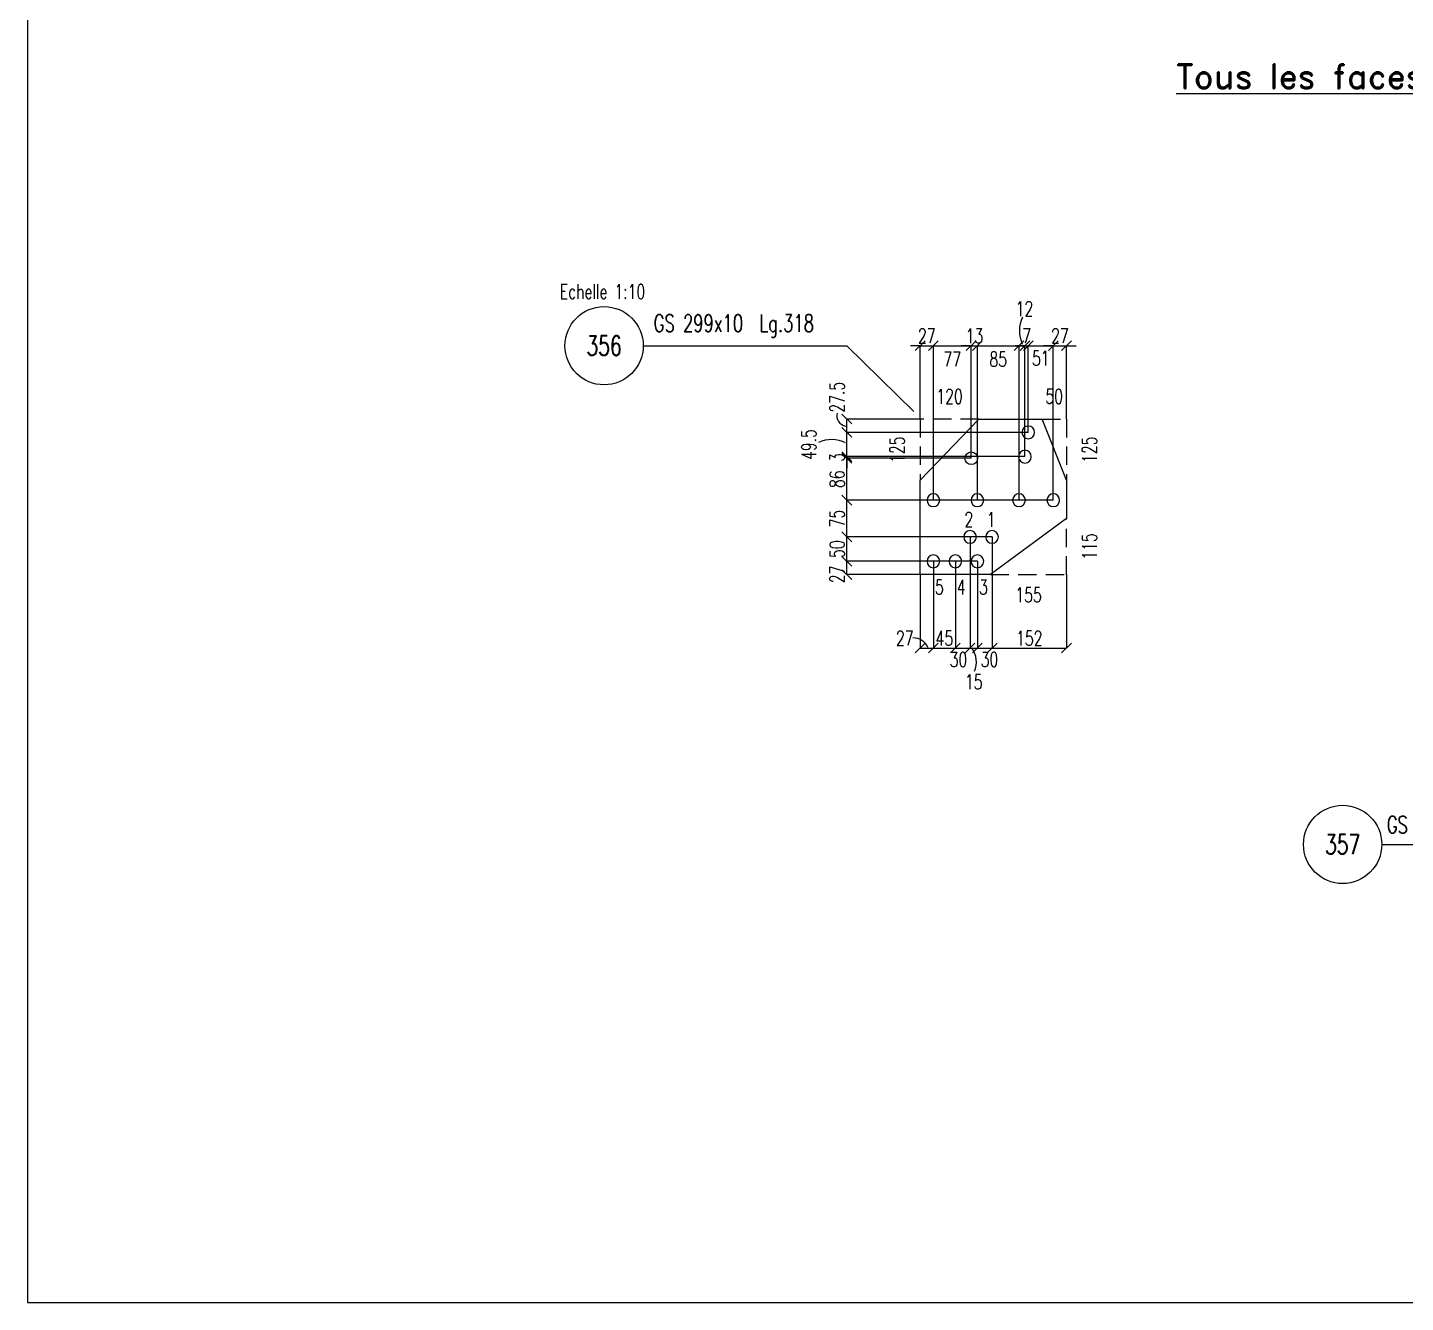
# Model space of a CAD drawing. Extents: x 142141 to 158361, y -133802 to -122322.
# Drawn here: x 142141 to 147774, y -133802 to -128590 of the extents above; entities that cross this region are included whole.
import ezdxf
from ezdxf.enums import TextEntityAlignment as Align

# ---------------------------------------------------------------- set-up
doc = ezdxf.new("R2010")
doc.units = 0
doc.header["$LTSCALE"] = 150
doc.header["$MEASUREMENT"] = 0
doc.linetypes.add('DASHED', pattern=[0.75, 0.5, -0.25])
doc.layers.get('0').update_dxf_attribs({"linetype": 'CONTINUOUS'})
for name, color, linetype in [('BOLLINI_1', 7, 'CONTINUOUS'), ('FORI', 2, 'CONTINUOUS'), ('LINEE_PIASTRA', 2, 'CONTINUOUS'), ('LINEE_PIASTRE', 2, 'CONTINUOUS'), ('LS', 7, 'CONTINUOUS'), ('PIASTRE', 5, 'CONTINUOUS')]:
    doc.layers.add(name, color=color, linetype=linetype)
doc.styles.add('QUOTE', font='ROMANS8.SHX', dxfattribs={"width": 0.7})
doc.styles.add('RD', font='ROMAND8.SHX', dxfattribs={"width": 0.7})
doc.styles.add('RQL', font='ROMANS8.SHX', dxfattribs={"width": 0.7})
doc.styles.add('RS', font='ROMANS8.shx', dxfattribs={"width": 0.7})
doc.styles.get("Standard").update_dxf_attribs({"font": 'ROMANS8.SHX', "width": 0.7})
doc.dimstyles.new('TRATTO', dxfattribs={"dimscale": 0, "dimtxt": 60, "dimasz": 40, "dimexe": 0, "dimexo": 0, "dimgap": 10, "dimtad": 1, "dimrnd": 0.5, "dimdsep": 46, "dimtxsty": 'RS', "dimblk1": 'OBLIQUE', "dimblk2": 'OBLIQUE', "dimsah": 1, "dimcen": 0.09, "dimclrd": 2, "dimclre": 2, "dimclrt": 7, "dimadec": 0, "dimazin": 0, "dimtfac": 1, "dimtix": 1, "dimtmove": 2, "dimatfit": 3, "dimfxl": 1, "dimtolj": 1, "dimtzin": 0, "dimarcsym": 0})

# ---------------------------------------------------------------- blocks, each defined once
blk = doc.blocks.new('MRKR_98')
blk.add_point((0, 0))
at = {"color": 7, "style": 'QUOTE', "width": 0.5, "flags": 1}
for tag, p in [('TI', (3.7, 6.8)), ('NFORI', (3.7, 5.3)), ('AUX2', (3.7, 4.9)), ('FAM', (3.7, 4.5)), ('AUX1', (3.7, 4.2)), ('COMMESSA', (3.7, 3.8)), ('SPESSORE', (3.7, 2.5)), ('SV', (3.7, 1.8)), ('QUA', (3.7, 1.1)), ('DI_S', (3.7, 6.4)), ('D_S', (3.7, 6)), ('E_S', (3.7, 5.7)), ('MD', (3.7, 3.5)), ('MP', (3.7, 3.2)), ('LARGHEZZA', (3.7, 2.8)), ('NP', (3.7, 2.1)), ('PESO', (3.7, 1.4)), ('LUN', (3.7, 0.8)), ('PROF', (3.7, 0.4)), ('POS', (3.7, 0.1))]:
    blk.add_attdef(tag, p, '', height=0.2, dxfattribs=at)
at = {"color": 7, "flags": 1}
for tag, p in [('LAV1', (5.3, 6.9)), ('LAV2', (5.3, 6.5)), ('LAV3', (5.3, 6.2)), ('LAV4', (5.3, 5.9)), ('LAV5', (5.3, 5.5)), ('LAV6', (5.3, 5.2)), ('LAV7', (5.3, 4.9)), ('LAV8', (5.3, 4.5)), ('LAV9', (5.3, 4.2)), ('LAV10', (5.3, 3.9))]:
    blk.add_attdef(tag, p, '', height=0.2, dxfattribs=at)
blk = doc.blocks.new('16')
blk.add_circle((0, 0), 1)
blk = doc.blocks.new('_OBLIQUE')
at = {"color": 0, "linetype": 'ByBlock'}
blk.add_line((-0.5, -0.5), (0.5, 0.5), dxfattribs=at)
blk = doc.blocks.new('*D94')
at = {"layer": 'LS', "color": 2, "lineweight": -2, "transparency": 16777216}
for p, q in [((146024.2, -130772.5), (145490.2, -130772.5)), ((145490.2, -130827), (145490.2, -130772.5)), ((145790.2, -130827), (145490.2, -130827))]:
    blk.add_line(p, q, dxfattribs=at)
at = {"layer": 'LS', "color": 2, "lineweight": -2, "transparency": 16777216, "xscale": 40, "yscale": 40, "zscale": 40}
for p, rotation in [((145490.2, -130772.5), 90), ((145490.2, -130827), 270)]:
    blk.add_blockref('_OBLIQUE', p, dxfattribs=dict(at, rotation=rotation))
at = {"layer": 'LS', "color": 7, "transparency": 16777216, "insert": (145450.2, -130825.9), "char_height": 60, "attachment_point": 5, "rotation": 90, "style": 'RS'}
blk.add_mtext('\\A1;27', dxfattribs=at)
blk = doc.blocks.new('*D95')
at = {"layer": 'LS', "color": 2, "lineweight": -2, "transparency": 16777216}
for p, q in [((146084.2, -130672.5), (145490.2, -130672.5)), ((145490.2, -130772.5), (145490.2, -130672.5)), ((146024.2, -130772.5), (145490.2, -130772.5))]:
    blk.add_line(p, q, dxfattribs=at)
at = {"layer": 'LS', "color": 2, "lineweight": -2, "transparency": 16777216, "xscale": 40, "yscale": 40, "zscale": 40}
for p, rotation in [((145490.2, -130672.5), 90), ((145490.2, -130772.5), 270)]:
    blk.add_blockref('_OBLIQUE', p, dxfattribs=dict(at, rotation=rotation))
at = {"layer": 'LS', "color": 7, "transparency": 16777216, "insert": (145450.2, -130722.5), "char_height": 60, "attachment_point": 5, "rotation": 90, "style": 'RS'}
blk.add_mtext('\\A1;50', dxfattribs=at)
blk = doc.blocks.new('*D96')
at = {"layer": 'LS', "color": 2, "lineweight": -2, "transparency": 16777216}
for p, q in [((146334.2, -130522.5), (145490.2, -130522.5)), ((145490.2, -130672.5), (145490.2, -130522.5)), ((146084.2, -130672.5), (145490.2, -130672.5))]:
    blk.add_line(p, q, dxfattribs=at)
at = {"layer": 'LS', "color": 2, "lineweight": -2, "transparency": 16777216, "xscale": 40, "yscale": 40, "zscale": 40}
for p, rotation in [((145490.2, -130522.5), 90), ((145490.2, -130672.5), 270)]:
    blk.add_blockref('_OBLIQUE', p, dxfattribs=dict(at, rotation=rotation))
at = {"layer": 'LS', "color": 7, "transparency": 16777216, "insert": (145450.2, -130597.5), "char_height": 60, "attachment_point": 5, "rotation": 90, "style": 'RS'}
blk.add_mtext('\\A1;75', dxfattribs=at)
blk = doc.blocks.new('*D97')
at = {"layer": 'LS', "color": 2, "lineweight": -2, "transparency": 16777216}
for p, q in [((145998.8, -130351), (145490.2, -130351)), ((145490.2, -130522.5), (145490.2, -130351)), ((146334.2, -130522.5), (145490.2, -130522.5))]:
    blk.add_line(p, q, dxfattribs=at)
at = {"layer": 'LS', "color": 2, "lineweight": -2, "transparency": 16777216, "xscale": 40, "yscale": 40, "zscale": 40}
for p, rotation in [((145490.2, -130351), 90), ((145490.2, -130522.5), 270)]:
    blk.add_blockref('_OBLIQUE', p, dxfattribs=dict(at, rotation=rotation))
at = {"layer": 'LS', "color": 7, "transparency": 16777216, "insert": (145450.2, -130436.7), "char_height": 60, "attachment_point": 5, "rotation": 90, "style": 'RS'}
blk.add_mtext('\\A1;86', dxfattribs=at)
blk = doc.blocks.new('*D98')
at = {"layer": 'LS', "color": 2, "lineweight": -2, "transparency": 16777216}
for p, q in [((145490.2, -130344.6), (145490.2, -130304.6)), ((146218.5, -130344.6), (145490.2, -130344.6)), ((145490.2, -130351), (145490.2, -130344.6)), ((145998.8, -130351), (145490.2, -130351)), ((145490.2, -130351), (145490.2, -130391))]:
    blk.add_line(p, q, dxfattribs=at)
at = {"layer": 'LS', "color": 2, "lineweight": -2, "transparency": 16777216, "xscale": 40, "yscale": 40, "zscale": 40}
for p, rotation in [((145490.2, -130344.6), 270), ((145490.2, -130351), 90)]:
    blk.add_blockref('_OBLIQUE', p, dxfattribs=dict(at, rotation=rotation))
at = {"layer": 'LS', "color": 7, "transparency": 16777216, "insert": (145450.2, -130347.8), "char_height": 60, "attachment_point": 5, "rotation": 90, "style": 'RS'}
blk.add_mtext('\\A1;3', dxfattribs=at)
blk = doc.blocks.new('*D99')
at = {"layer": 'LS', "color": 2, "lineweight": -2, "transparency": 16777216}
for p, q in [((146232.1, -130245.5), (145490.2, -130245.5)), ((145490.2, -130344.6), (145490.2, -130245.5)), ((146218.5, -130344.6), (145490.2, -130344.6))]:
    blk.add_line(p, q, dxfattribs=at)
at = {"layer": 'LS', "color": 2, "lineweight": -2, "transparency": 16777216, "xscale": 40, "yscale": 40, "zscale": 40}
for p, rotation in [((145490.2, -130245.5), 90), ((145490.2, -130344.6), 270)]:
    blk.add_blockref('_OBLIQUE', p, dxfattribs=dict(at, rotation=rotation))
at = {"layer": 'LS', "color": 7, "transparency": 16777216, "insert": (145334.6, -130295.1), "char_height": 60, "attachment_point": 5, "rotation": 90, "style": 'RS'}
blk.add_mtext('\\A1;49.5', dxfattribs=at)
blk = doc.blocks.new('*D100')
at = {"layer": 'LS', "color": 2, "lineweight": -2, "transparency": 16777216}
for p, q in [((145790.2, -130191), (145490.2, -130191)), ((145490.2, -130245.5), (145490.2, -130191)), ((146232.1, -130245.5), (145490.2, -130245.5))]:
    blk.add_line(p, q, dxfattribs=at)
at = {"layer": 'LS', "color": 2, "lineweight": -2, "transparency": 16777216, "xscale": 40, "yscale": 40, "zscale": 40}
for p, rotation in [((145490.2, -130191), 90), ((145490.2, -130245.5), 270)]:
    blk.add_blockref('_OBLIQUE', p, dxfattribs=dict(at, rotation=rotation))
at = {"layer": 'LS', "color": 7, "transparency": 16777216, "insert": (145450.2, -130101.5), "char_height": 60, "attachment_point": 5, "rotation": 90, "style": 'RS'}
blk.add_mtext('\\A1;27.5', dxfattribs=at)
blk = doc.blocks.new('*D101')
at = {"layer": 'LS', "color": 2, "lineweight": -2, "transparency": 16777216}
for p, q in [((145790.2, -129891), (145750.2, -129891)), ((145790.2, -130191), (145790.2, -129891)), ((145790.2, -129891), (145844.2, -129891)), ((145844.2, -130522.5), (145844.2, -129891)), ((145844.2, -129891), (145884.2, -129891))]:
    blk.add_line(p, q, dxfattribs=at)
at = {"layer": 'LS', "color": 2, "lineweight": -2, "transparency": 16777216, "xscale": 40, "yscale": 40, "zscale": 40}
blk.add_blockref('_OBLIQUE', (145790.2, -129891), dxfattribs=at)
at = {"layer": 'LS', "color": 2, "lineweight": -2, "transparency": 16777216, "xscale": 40, "yscale": 40, "zscale": 40, "rotation": 180}
blk.add_blockref('_OBLIQUE', (145844.2, -129891), dxfattribs=at)
at = {"layer": 'LS', "color": 7, "transparency": 16777216, "insert": (145817.2, -129851), "char_height": 60, "attachment_point": 5, "style": 'RS'}
blk.add_mtext('\\A1;27', dxfattribs=at)
blk = doc.blocks.new('*D102')
at = {"layer": 'LS', "color": 2, "lineweight": -2, "transparency": 16777216}
for p, q in [((145844.2, -130522.5), (145844.2, -129891)), ((145844.2, -129891), (145998.8, -129891)), ((145998.8, -130351), (145998.8, -129891))]:
    blk.add_line(p, q, dxfattribs=at)
at = {"layer": 'LS', "color": 2, "lineweight": -2, "transparency": 16777216, "xscale": 40, "yscale": 40, "zscale": 40, "rotation": 180}
blk.add_blockref('_OBLIQUE', (145844.2, -129891), dxfattribs=at)
at = {"layer": 'LS', "color": 2, "lineweight": -2, "transparency": 16777216, "xscale": 40, "yscale": 40, "zscale": 40}
blk.add_blockref('_OBLIQUE', (145998.8, -129891), dxfattribs=at)
at = {"layer": 'LS', "color": 7, "transparency": 16777216, "insert": (145921.5, -129946), "char_height": 60, "attachment_point": 5, "style": 'RS'}
blk.add_mtext('\\A1;77', dxfattribs=at)
blk = doc.blocks.new('*D103')
at = {"layer": 'LS', "color": 2, "lineweight": -2, "transparency": 16777216}
for p, q in [((145998.8, -129891), (145958.8, -129891)), ((145998.8, -130351), (145998.8, -129891)), ((145998.8, -129891), (146024.2, -129891)), ((146024.2, -130522.5), (146024.2, -129891)), ((146024.2, -129891), (146064.2, -129891))]:
    blk.add_line(p, q, dxfattribs=at)
at = {"layer": 'LS', "color": 2, "lineweight": -2, "transparency": 16777216, "xscale": 40, "yscale": 40, "zscale": 40}
blk.add_blockref('_OBLIQUE', (145998.8, -129891), dxfattribs=at)
at = {"layer": 'LS', "color": 2, "lineweight": -2, "transparency": 16777216, "xscale": 40, "yscale": 40, "zscale": 40, "rotation": 180}
blk.add_blockref('_OBLIQUE', (146024.2, -129891), dxfattribs=at)
at = {"layer": 'LS', "color": 7, "transparency": 16777216, "insert": (146011.5, -129851), "char_height": 60, "attachment_point": 5, "style": 'RS'}
blk.add_mtext('\\A1;13', dxfattribs=at)
blk = doc.blocks.new('*D104')
at = {"layer": 'LS', "color": 2, "lineweight": -2, "transparency": 16777216}
for p, q in [((146024.2, -130522.5), (146024.2, -129891)), ((146024.2, -129891), (146194.2, -129891)), ((146194.2, -130522.5), (146194.2, -129891))]:
    blk.add_line(p, q, dxfattribs=at)
at = {"layer": 'LS', "color": 2, "lineweight": -2, "transparency": 16777216, "xscale": 40, "yscale": 40, "zscale": 40, "rotation": 180}
blk.add_blockref('_OBLIQUE', (146024.2, -129891), dxfattribs=at)
at = {"layer": 'LS', "color": 2, "lineweight": -2, "transparency": 16777216, "xscale": 40, "yscale": 40, "zscale": 40}
blk.add_blockref('_OBLIQUE', (146194.2, -129891), dxfattribs=at)
at = {"layer": 'LS', "color": 7, "transparency": 16777216, "insert": (146109.2, -129946), "char_height": 60, "attachment_point": 5, "style": 'RS'}
blk.add_mtext('\\A1;85', dxfattribs=at)
blk = doc.blocks.new('*D105')
at = {"layer": 'LS', "color": 2, "lineweight": -2, "transparency": 16777216}
for p, q in [((146194.2, -130522.5), (146194.2, -129891)), ((146194.2, -129891), (146218.5, -129891)), ((146218.5, -130344.6), (146218.5, -129891))]:
    blk.add_line(p, q, dxfattribs=at)
at = {"layer": 'LS', "color": 2, "lineweight": -2, "transparency": 16777216, "xscale": 40, "yscale": 40, "zscale": 40, "rotation": 180}
blk.add_blockref('_OBLIQUE', (146194.2, -129891), dxfattribs=at)
at = {"layer": 'LS', "color": 2, "lineweight": -2, "transparency": 16777216, "xscale": 40, "yscale": 40, "zscale": 40}
blk.add_blockref('_OBLIQUE', (146218.5, -129891), dxfattribs=at)
at = {"layer": 'LS', "color": 7, "transparency": 16777216, "insert": (146216.3, -129739.6), "char_height": 60, "attachment_point": 5, "style": 'RS'}
blk.add_mtext('\\A1;12', dxfattribs=at)
blk = doc.blocks.new('*D106')
at = {"layer": 'LS', "color": 2, "lineweight": -2, "transparency": 16777216}
for p, q in [((146218.5, -129891), (146178.5, -129891)), ((146218.5, -130344.6), (146218.5, -129891)), ((146218.5, -129891), (146232.1, -129891)), ((146232.1, -130245.5), (146232.1, -129891)), ((146232.1, -129891), (146272.1, -129891))]:
    blk.add_line(p, q, dxfattribs=at)
at = {"layer": 'LS', "color": 2, "lineweight": -2, "transparency": 16777216, "xscale": 40, "yscale": 40, "zscale": 40}
blk.add_blockref('_OBLIQUE', (146218.5, -129891), dxfattribs=at)
at = {"layer": 'LS', "color": 2, "lineweight": -2, "transparency": 16777216, "xscale": 40, "yscale": 40, "zscale": 40, "rotation": 180}
blk.add_blockref('_OBLIQUE', (146232.1, -129891), dxfattribs=at)
at = {"layer": 'LS', "color": 7, "transparency": 16777216, "insert": (146225.3, -129851), "char_height": 60, "attachment_point": 5, "style": 'RS'}
blk.add_mtext('\\A1;7', dxfattribs=at)
blk = doc.blocks.new('*D107')
at = {"layer": 'LS', "color": 2, "lineweight": -2, "transparency": 16777216}
for p, q in [((146232.1, -130245.5), (146232.1, -129891)), ((146232.1, -129891), (146334.2, -129891)), ((146334.2, -130522.5), (146334.2, -129891))]:
    blk.add_line(p, q, dxfattribs=at)
at = {"layer": 'LS', "color": 2, "lineweight": -2, "transparency": 16777216, "xscale": 40, "yscale": 40, "zscale": 40, "rotation": 180}
blk.add_blockref('_OBLIQUE', (146232.1, -129891), dxfattribs=at)
at = {"layer": 'LS', "color": 2, "lineweight": -2, "transparency": 16777216, "xscale": 40, "yscale": 40, "zscale": 40}
blk.add_blockref('_OBLIQUE', (146334.2, -129891), dxfattribs=at)
at = {"layer": 'LS', "color": 7, "transparency": 16777216, "insert": (146283.1, -129942.2), "char_height": 60, "attachment_point": 5, "style": 'RS'}
blk.add_mtext('\\A1;51', dxfattribs=at)
blk = doc.blocks.new('*D108')
at = {"layer": 'LS', "color": 2, "lineweight": -2, "transparency": 16777216}
for p, q in [((146334.2, -129891), (146294.2, -129891)), ((146334.2, -130522.5), (146334.2, -129891)), ((146334.2, -129891), (146388.2, -129891)), ((146388.2, -130191), (146388.2, -129891)), ((146388.2, -129891), (146428.2, -129891))]:
    blk.add_line(p, q, dxfattribs=at)
at = {"layer": 'LS', "color": 2, "lineweight": -2, "transparency": 16777216, "xscale": 40, "yscale": 40, "zscale": 40}
blk.add_blockref('_OBLIQUE', (146334.2, -129891), dxfattribs=at)
at = {"layer": 'LS', "color": 2, "lineweight": -2, "transparency": 16777216, "xscale": 40, "yscale": 40, "zscale": 40, "rotation": 180}
blk.add_blockref('_OBLIQUE', (146388.2, -129891), dxfattribs=at)
at = {"layer": 'LS', "color": 7, "transparency": 16777216, "insert": (146361.2, -129851), "char_height": 60, "attachment_point": 5, "style": 'RS'}
blk.add_mtext('\\A1;27', dxfattribs=at)
blk = doc.blocks.new('*D109')
at = {"layer": 'LS', "color": 2, "lineweight": -2, "transparency": 16777216}
for p, q in [((145844.2, -130772.5), (145844.2, -131127)), ((145790.2, -130827), (145790.2, -131127)), ((145790.2, -131127), (145844.2, -131127))]:
    blk.add_line(p, q, dxfattribs=at)
at = {"layer": 'LS', "color": 2, "lineweight": -2, "transparency": 16777216, "xscale": 40, "yscale": 40, "zscale": 40, "rotation": 180}
blk.add_blockref('_OBLIQUE', (145790.2, -131127), dxfattribs=at)
at = {"layer": 'LS', "color": 2, "lineweight": -2, "transparency": 16777216, "xscale": 40, "yscale": 40, "zscale": 40}
blk.add_blockref('_OBLIQUE', (145844.2, -131127), dxfattribs=at)
at = {"layer": 'LS', "color": 7, "transparency": 16777216, "insert": (145727.2, -131087), "char_height": 60, "attachment_point": 5, "style": 'RS'}
blk.add_mtext('\\A1;27', dxfattribs=at)
blk = doc.blocks.new('*D110')
at = {"layer": 'LS', "color": 2, "lineweight": -2, "transparency": 16777216}
for p, q in [((145844.2, -130772.5), (145844.2, -131127)), ((145934.2, -130772.5), (145934.2, -131127)), ((145844.2, -131127), (145934.2, -131127))]:
    blk.add_line(p, q, dxfattribs=at)
at = {"layer": 'LS', "color": 2, "lineweight": -2, "transparency": 16777216, "xscale": 40, "yscale": 40, "zscale": 40, "rotation": 180}
blk.add_blockref('_OBLIQUE', (145844.2, -131127), dxfattribs=at)
at = {"layer": 'LS', "color": 2, "lineweight": -2, "transparency": 16777216, "xscale": 40, "yscale": 40, "zscale": 40}
blk.add_blockref('_OBLIQUE', (145934.2, -131127), dxfattribs=at)
at = {"layer": 'LS', "color": 7, "transparency": 16777216, "insert": (145889.2, -131087), "char_height": 60, "attachment_point": 5, "style": 'RS'}
blk.add_mtext('\\A1;45', dxfattribs=at)
blk = doc.blocks.new('*D111')
at = {"layer": 'LS', "color": 2, "lineweight": -2, "transparency": 16777216}
for p, q in [((145994.2, -130672.5), (145994.2, -131127)), ((145934.2, -130772.5), (145934.2, -131127)), ((145934.2, -131127), (145994.2, -131127))]:
    blk.add_line(p, q, dxfattribs=at)
at = {"layer": 'LS', "color": 2, "lineweight": -2, "transparency": 16777216, "xscale": 40, "yscale": 40, "zscale": 40, "rotation": 180}
blk.add_blockref('_OBLIQUE', (145934.2, -131127), dxfattribs=at)
at = {"layer": 'LS', "color": 2, "lineweight": -2, "transparency": 16777216, "xscale": 40, "yscale": 40, "zscale": 40}
blk.add_blockref('_OBLIQUE', (145994.2, -131127), dxfattribs=at)
at = {"layer": 'LS', "color": 7, "transparency": 16777216, "insert": (145946.6, -131174.4), "char_height": 60, "attachment_point": 5, "style": 'RS'}
blk.add_mtext('\\A1;30', dxfattribs=at)
blk = doc.blocks.new('*D112')
at = {"layer": 'LS', "color": 2, "lineweight": -2, "transparency": 16777216}
for p, q in [((145994.2, -130672.5), (145994.2, -131127)), ((146024.2, -130772.5), (146024.2, -131127)), ((145994.2, -131127), (146024.2, -131127))]:
    blk.add_line(p, q, dxfattribs=at)
at = {"layer": 'LS', "color": 2, "lineweight": -2, "transparency": 16777216, "xscale": 40, "yscale": 40, "zscale": 40, "rotation": 180}
blk.add_blockref('_OBLIQUE', (145994.2, -131127), dxfattribs=at)
at = {"layer": 'LS', "color": 2, "lineweight": -2, "transparency": 16777216, "xscale": 40, "yscale": 40, "zscale": 40}
blk.add_blockref('_OBLIQUE', (146024.2, -131127), dxfattribs=at)
at = {"layer": 'LS', "color": 7, "transparency": 16777216, "insert": (146009.2, -131265.2), "char_height": 60, "attachment_point": 5, "style": 'RS'}
blk.add_mtext('\\A1;15', dxfattribs=at)
blk = doc.blocks.new('*D113')
at = {"layer": 'LS', "color": 2, "lineweight": -2, "transparency": 16777216}
for p, q in [((146084.2, -130672.5), (146084.2, -131127)), ((146024.2, -130772.5), (146024.2, -131127)), ((146024.2, -131127), (146084.2, -131127))]:
    blk.add_line(p, q, dxfattribs=at)
at = {"layer": 'LS', "color": 2, "lineweight": -2, "transparency": 16777216, "xscale": 40, "yscale": 40, "zscale": 40, "rotation": 180}
blk.add_blockref('_OBLIQUE', (146024.2, -131127), dxfattribs=at)
at = {"layer": 'LS', "color": 2, "lineweight": -2, "transparency": 16777216, "xscale": 40, "yscale": 40, "zscale": 40}
blk.add_blockref('_OBLIQUE', (146084.2, -131127), dxfattribs=at)
at = {"layer": 'LS', "color": 7, "transparency": 16777216, "insert": (146073.5, -131173.6), "char_height": 60, "attachment_point": 5, "style": 'RS'}
blk.add_mtext('\\A1;30', dxfattribs=at)
blk = doc.blocks.new('*D114')
at = {"layer": 'LS', "color": 2, "lineweight": -2, "transparency": 16777216}
for p, q in [((146084.2, -130672.5), (146084.2, -131127)), ((146388.2, -130827), (146388.2, -131127)), ((146084.2, -131127), (146388.2, -131127))]:
    blk.add_line(p, q, dxfattribs=at)
at = {"layer": 'LS', "color": 2, "lineweight": -2, "transparency": 16777216, "xscale": 40, "yscale": 40, "zscale": 40, "rotation": 180}
blk.add_blockref('_OBLIQUE', (146084.2, -131127), dxfattribs=at)
at = {"layer": 'LS', "color": 2, "lineweight": -2, "transparency": 16777216, "xscale": 40, "yscale": 40, "zscale": 40}
blk.add_blockref('_OBLIQUE', (146388.2, -131127), dxfattribs=at)
at = {"layer": 'LS', "color": 7, "transparency": 16777216, "insert": (146236.2, -131087), "char_height": 60, "attachment_point": 5, "style": 'RS'}
blk.add_mtext('\\A1;152', dxfattribs=at)
blk = doc.blocks.new('xxx')
blk.add_circle((0, 0), 8)
at = {"color": 3, "style": 'RQL', "width": 0.7}
blk.add_attdef('POS', text='', height=4, dxfattribs=at).set_placement((0, 0), align=Align.MIDDLE)
at = {"style": 'RQL', "width": 0.7, "flags": 1}
for tag, p in [('POS1', (-0.39, -5.42)), ('TIPO', (-0.39, -8.66))]:
    blk.add_attdef(tag, p, '', height=2, dxfattribs=at)

msp = doc.modelspace()

# ---------------------------------------------------------------- linework, layer by layer
at = {"color": 2, "linetype": 'DASHED'}
for p, q in [((146030.168, -130191.022), (145790.168, -130191.022)), ((145790.168, -130191.022), (145790.168, -130441.022)), ((146288.168, -130191.022), (146388.168, -130191.022)), ((146388.168, -130191.022), (146388.168, -130441.022)), ((146388.168, -130827.022), (146388.168, -130597.022)), ((146078.168, -130827.022), (146388.168, -130827.022))]:
    msp.add_line(p, q, dxfattribs=at)
at = {"layer": 'LINEE_PIASTRA'}
for p, q in [((145790.168, -130441.022), (146030.168, -130191.022)), ((146388.168, -130441.022), (146288.168, -130191.022)), ((146388.168, -130597.022), (146078.168, -130827.022))]:
    msp.add_line(p, q, dxfattribs=at)
at = {"layer": 'LINEE_PIASTRE'}
for p, q in [((146030.168, -130191.022), (146288.168, -130191.022)), ((145790.168, -130827.022), (145790.168, -130441.022)), ((146388.168, -130441.022), (146388.168, -130597.022)), ((146078.168, -130827.022), (145790.168, -130827.022))]:
    msp.add_line(p, q, dxfattribs=at)
at = {"layer": 'LS', "color": 6}
for p, q in [((144657.9, -129891.022), (145490.168, -129891.022)), ((147677.2, -131929.866), (148386.531, -131929.866))]:
    msp.add_line(p, q, dxfattribs=at)
at = {"layer": 'LS', "color": 8}
msp.add_lwpolyline([(142140.931, -122322.455), (142140.931, -133802.455), (154860.931, -133802.455), (154860.931, -132202.455), (158360.931, -132202.455), (158360.931, -122322.455), (142140.931, -122322.455)], close=True, dxfattribs=at)
at = {"layer": 'LS', "color": 6}
msp.add_lwpolyline([(145764.044, -130159.627), (145490.168, -129891.022)], dxfattribs=at)
for centre, radius, start, end in [((146324.815, -129830.782), 129.053, 153.886855, 204.853188), ((145493.115, -130176.377), 44.052, 167.030558, 260.623831), ((145427.823, -130403.654), 128.779, 63.405612, 114.686252), ((145762.273, -131150.003), 64.544, 23.367723, 91.345698), ((145918.184, -131184.647), 101.689, 338.474759, 33.398834)]:
    msp.add_arc(centre, radius, start, end, dxfattribs=at)

# ---------------------------------------------------------------- block references
at = {"layer": 'BOLLINI_1', "xscale": 20, "yscale": 20, "zscale": 20}
for p, values in [((144497.9, -129891.022), {'POS': '356'}), ((147517.2, -131929.866), {'POS': '357'})]:
    msp.add_blockref('xxx', p, dxfattribs=at).add_auto_attribs(values)
at = {"layer": 'FORI', "xscale": -26.00000000000001, "yscale": 26, "zscale": 26, "rotation": 344.0503309481479}
for p in [(146232.056, -130245.537), (146218.503, -130344.614)]:
    msp.add_blockref('16', p, dxfattribs=at)
at = {"layer": 'FORI', "yscale": 26, "zscale": 26}
for p, xscale in [((145998.763, -130350.993), 26), ((145844.168, -130522.507), -26), ((146024.168, -130522.507), -26), ((146194.168, -130522.507), -26), ((146334.168, -130522.507), -26), ((145994.168, -130672.507), -26), ((146084.168, -130672.507), -26), ((145844.168, -130772.507), -26), ((145934.168, -130772.507), -26), ((146024.168, -130772.507), -26)]:
    msp.add_blockref('16', p, dxfattribs=dict(at, xscale=xscale))
at = {"layer": 'PIASTRE'}
ref = msp.add_blockref('MRKR_98', (145790.168, -130827.022), dxfattribs=dict(at, xscale=2, yscale=2, zscale=2))
ref.add_attrib('PROF', 'GS 299x10  Lg.318', (144700.788, -129834.041), dxfattribs={"layer": '0', "color": 2, "height": 70, "style": 'QUOTE', "width": 0.7})
ref = msp.add_blockref('MRKR_98', (148734.037, -131593.94), dxfattribs=dict(at, xscale=2, yscale=2, zscale=2))
ref.add_attrib('PROF', 'GS 45x4  Lg.921', (147697.836, -131884.296), dxfattribs={"layer": '0', "color": 2, "height": 70, "style": 'QUOTE', "width": 0.7})

# ---------------------------------------------------------------- texts
at = {"layer": 'LS', "color": 3, "style": 'RD'}
msp.add_text('%%UTous les faces sont egales', height=100, dxfattribs=at).set_placement((147772.422, -128806.355), align=Align.MIDDLE)
at = {"layer": 'LS', "color": 7, "style": 'RS', "width": 0.7}
msp.add_text('Echelle 1:10', height=60, dxfattribs=at).set_placement((144316.721, -129699.944))
at = {"layer": 'LS', "color": 2, "style": 'RS', "width": 0.7}
for s, p in [('120', (145910.168, -130098.009)), ('50', (146338.168, -130098.009)), ('155', (146233.168, -130909.546))]:
    msp.add_text(s, height=60, dxfattribs=at).set_placement(p, align=Align.MIDDLE)
for s, p in [('125', (145696.413, -130316.022)), ('125', (146481.839, -130316.022)), ('115', (146481.839, -130712.022))]:
    msp.add_text(s, height=60, rotation=90, dxfattribs=at).set_placement(p, align=Align.MIDDLE)
at = {"layer": 'LS', "color": 7, "char_height": 60, "attachment_point": 5, "style": 'RS'}
for s, insert in [('\\A1;2', (145988.912, -130601.887)), ('\\A1;1', (146079.579, -130601.887)), ('\\A1;5', (145868.393, -130877.603)), ('\\A1;4', (145957.376, -130877.603)), ('\\A1;3', (146048.617, -130877.603))]:
    msp.add_mtext(s, dxfattribs=dict(at, insert=insert))

# ---------------------------------------------------------------- dimensions: what is measured, and where the dimension line sits
at = {"layer": 'LS'}
for base, p1, p2, text, picture, middle in [((146218.503, -129891.022), (146194.168, -130522.507), (146218.503, -130344.614), '12', '*D105', (146216.263, -129739.611)), ((145998.763, -129891.022), (145844.168, -130522.507), (145998.763, -130350.993), '77', '*D102', (145921.466, -129946.022)), ((146194.168, -129891.022), (146024.168, -130522.507), (146194.168, -130522.507), '85', '*D104', (146109.168, -129946.022)), ((146334.168, -129891.022), (146232.056, -130245.537), (146334.168, -130522.507), '51', '*D107', (146283.112, -129942.198)), ((145994.168, -131127.022), (145934.168, -130772.507), (145994.168, -130672.507), '30', '*D111', (145946.57, -131174.438)), ((146024.168, -131127.022), (145994.168, -130672.507), (146024.168, -130772.507), '15', '*D112', (146009.168, -131265.168)), ((146084.168, -131127.022), (146024.168, -130772.507), (146084.168, -130672.507), '30', '*D113', (146073.544, -131173.575)), ((145844.168, -131127.022), (145790.168, -130827.022), (145844.168, -130772.507), '27', '*D109', (145727.174, -131087.022))]:
    dim = msp.add_linear_dim(base=base, p1=p1, p2=p2, text=text, dimstyle='TRATTO', override={"dimscale": 1}, dxfattribs=at)
    dim.commit()
    dim.dimension.update_dxf_attribs({"geometry": picture, "text_midpoint": middle, "dimtype": 160})
for base, p1, p2, text, picture, middle in [((145844.168, -129891.022), (145790.168, -130191.022), (145844.168, -130522.507), '27', '*D101', (145817.168, -129851.022)), ((146024.168, -129891.022), (145998.763, -130350.993), (146024.168, -130522.507), '13', '*D103', (146011.466, -129851.022)), ((146232.056, -129891.022), (146218.503, -130344.614), (146232.056, -130245.537), '7', '*D106', (146225.28, -129851.022)), ((146388.168, -129891.022), (146334.168, -130522.507), (146388.168, -130191.022), '27', '*D108', (146361.168, -129851.022)), ((146388.168, -131127.022), (146084.168, -130672.507), (146388.168, -130827.022), '152', '*D114', (146236.168, -131087.022)), ((145934.168, -131127.022), (145844.168, -130772.507), (145934.168, -130772.507), '45', '*D110', (145889.168, -131087.022))]:
    dim = msp.add_linear_dim(base=base, p1=p1, p2=p2, text=text, dimstyle='TRATTO', override={"dimscale": 1}, dxfattribs=at)
    dim.commit()
    dim.dimension.update_dxf_attribs({"geometry": picture, "text_midpoint": middle})
for base, p1, p2, text, picture, middle in [((145490.168, -130191.022), (146232.056, -130245.537), (145790.168, -130191.022), '27.5', '*D100', (145450.168, -130101.478)), ((145490.168, -130245.537), (146218.503, -130344.614), (146232.056, -130245.537), '49.5', '*D99', (145334.572, -130295.075)), ((145490.168, -130772.507), (145790.168, -130827.022), (146024.168, -130772.507), '27', '*D94', (145450.168, -130825.892))]:
    dim = msp.add_linear_dim(base=base, p1=p1, p2=p2, angle=90, text=text, dimstyle='TRATTO', override={"dimscale": 1}, dxfattribs=at)
    dim.commit()
    dim.dimension.update_dxf_attribs({"geometry": picture, "text_midpoint": middle, "dimtype": 160})
for base, p1, p2, text, picture, middle in [((145490.168, -130344.614), (145998.763, -130350.993), (146218.503, -130344.614), '3', '*D98', (145450.168, -130347.803)), ((145490.168, -130350.993), (146334.168, -130522.507), (145998.763, -130350.993), '86', '*D97', (145450.168, -130436.75)), ((145490.168, -130522.507), (146084.168, -130672.507), (146334.168, -130522.507), '75', '*D96', (145450.168, -130597.507)), ((145490.168, -130672.507), (146024.168, -130772.507), (146084.168, -130672.507), '50', '*D95', (145450.168, -130722.507))]:
    dim = msp.add_linear_dim(base=base, p1=p1, p2=p2, angle=90, text=text, dimstyle='TRATTO', override={"dimscale": 1}, dxfattribs=at)
    dim.commit()
    dim.dimension.update_dxf_attribs({"geometry": picture, "text_midpoint": middle})

doc.saveas('drawing.dxf')
